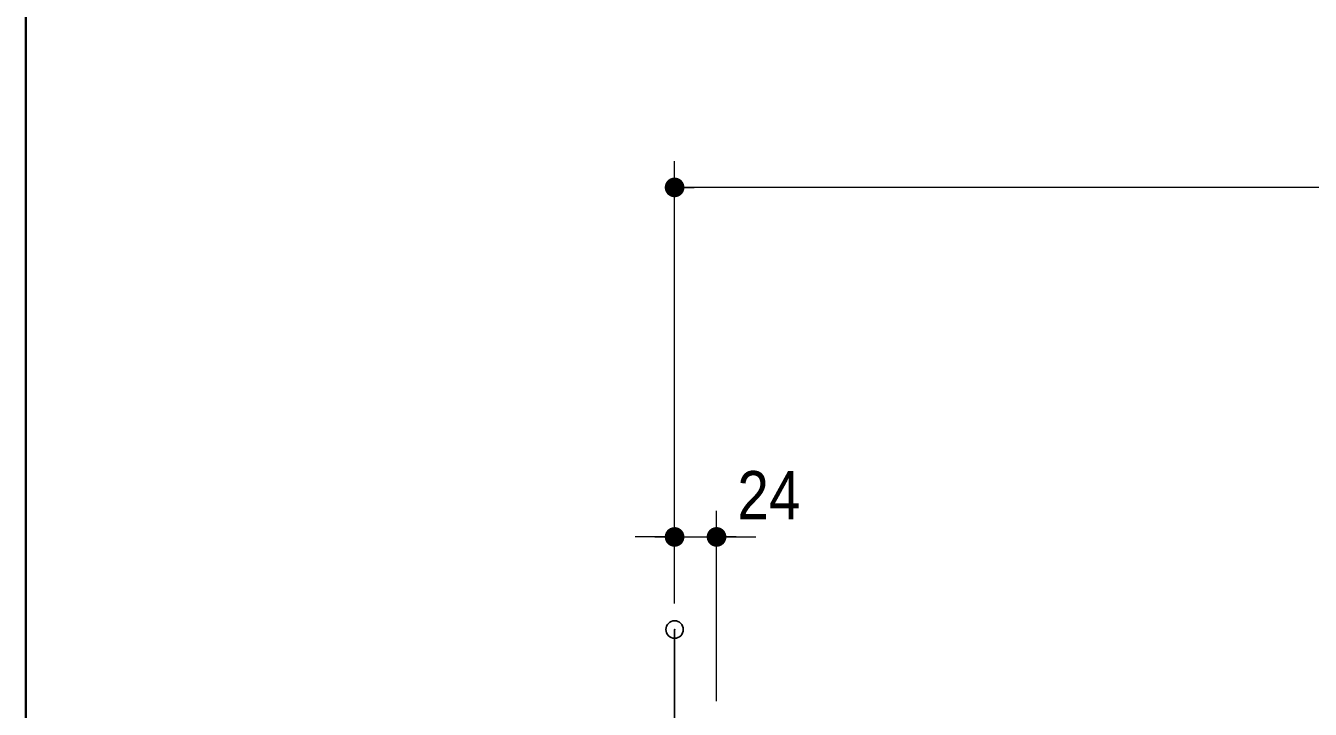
# Model space of a CAD drawing. Units: millimetres, scale not verified. Extents: x -4547 to 4547, y -2305 to 2305.
# Drawn here: x -4341 to -3606, y 671 to 1063 of the extents above; entities that cross this region are included whole.
import ezdxf
from ezdxf.enums import TextEntityAlignment as Align

# ---------------------------------------------------------------- set-up
doc = ezdxf.new("R2010")
doc.units = ezdxf.units.MM
doc.header["$LTSCALE"] = 20
doc.header["$PDMODE"] = 32
doc.header["$PDSIZE"] = 10
for name, color, linetype, lineweight in [('0-0_1図面枠', 7, 'Continuous', 20), ('0-1_3一般', 7, 'Continuous', 15), ('0-2_2寸法-1', 7, 'Continuous', 15), ('0-3_0', 7, 'Continuous', 25), ('0-5_2寸法-2', 7, 'Continuous', 15)]:
    doc.layers.add(name, color=color, linetype=linetype, lineweight=lineweight)
doc.layers.add('0-4_Defpoints', color=7, linetype='Continuous')
doc.styles.add('ＭＳ Ｐゴシック', font='')
doc.styles.get('ＭＳ Ｐゴシック').set_extended_font_data('MS PGothic')

# ---------------------------------------------------------------- blocks, each defined once
blk = doc.blocks.new('グループ-2')
at = {"layer": '0-0_1図面枠', "lineweight": 35}
blk.add_lwpolyline([(-60000, 41550), (60000, 41550), (60000, -41550), (-60000, -41550)], close=True, dxfattribs=at)
blk = doc.blocks.new('図面枠')
at = {"layer": '0-0_1図面枠'}
blk.add_blockref('グループ-2', (0, 0), dxfattribs=at)
blk = doc.blocks.new('グループ-35')
at = {"layer": '0-1_3一般'}
blk.add_line((-52574.5, 14770), (-52574.5, 13710), dxfattribs=at)
blk.add_lwpolyline([(12205.5, 14770), (12205.5, 13710), (-52574.5, 13710), (-52574.5, 14770)], dxfattribs=at)
blk = doc.blocks.new('グループ-40')
at = {"layer": '0-1_3一般'}
blk.add_blockref('グループ-35', (0, 0), dxfattribs=at)
blk = doc.blocks.new('_Dot')
at = {"layer": '0-3_0'}
blk.add_line((-10, 0), (-20, 0), dxfattribs=at)
for points in [[(0, 0), (-10, 0), (-9.92, 1.25)], [(0, 0), (-9.92, -1.25), (-10, 0)], [(0, 0), (-9.92, 1.25), (-9.69, 2.49)], [(0, 0), (-9.69, -2.49), (-9.92, -1.25)], [(0, 0), (-9.69, 2.49), (-9.3, 3.68)], [(0, 0), (-9.3, -3.68), (-9.69, -2.49)], [(0, 0), (-9.3, 3.68), (-8.76, 4.82)], [(0, 0), (-8.76, -4.82), (-9.3, -3.68)], [(0, 0), (-8.76, 4.82), (-8.09, 5.88)], [(0, 0), (-8.09, -5.88), (-8.76, -4.82)], [(0, 0), (-8.09, 5.88), (-7.29, 6.85)], [(0, 0), (-7.29, -6.85), (-8.09, -5.88)], [(0, 0), (-7.29, 6.85), (-6.37, 7.71)], [(0, 0), (-6.37, -7.71), (-7.29, -6.85)], [(0, 0), (-6.37, 7.71), (-5.36, 8.44)], [(0, 0), (-5.36, -8.44), (-6.37, -7.71)], [(0, 0), (-5.36, 8.44), (-4.26, 9.05)], [(0, 0), (-4.26, -9.05), (-5.36, -8.44)], [(0, 0), (-4.26, 9.05), (-3.09, 9.51)], [(0, 0), (-3.09, -9.51), (-4.26, -9.05)], [(0, 0), (-3.09, 9.51), (-1.87, 9.82)], [(0, 0), (-1.87, -9.82), (-3.09, -9.51)], [(0, 0), (-1.87, 9.82), (-0.63, 9.98)], [(0, 0), (-0.63, -9.98), (-1.87, -9.82)], [(0, 0), (-0.63, 9.98), (0.63, 9.98)], [(0, 0), (0.63, -9.98), (-0.63, -9.98)], [(0, 0), (0.63, 9.98), (1.87, 9.82)], [(0, 0), (1.87, 9.82), (3.09, 9.51)], [(0, 0), (3.09, 9.51), (4.26, 9.05)], [(0, 0), (4.26, 9.05), (5.36, 8.44)], [(0, 0), (5.36, 8.44), (6.37, 7.71)], [(0, 0), (6.37, 7.71), (7.29, 6.85)], [(0, 0), (7.29, 6.85), (8.09, 5.88)], [(0, 0), (8.09, 5.88), (8.76, 4.82)], [(0, 0), (8.76, 4.82), (9.3, 3.68)], [(0, 0), (9.3, 3.68), (9.69, 2.49)], [(0, 0), (9.69, 2.49), (9.92, 1.25)], [(0, 0), (9.92, 1.25), (10, 0)], [(0, 0), (1.87, -9.82), (0.63, -9.98)], [(0, 0), (3.09, -9.51), (1.87, -9.82)], [(0, 0), (4.26, -9.05), (3.09, -9.51)], [(0, 0), (5.36, -8.44), (4.26, -9.05)], [(0, 0), (6.37, -7.71), (5.36, -8.44)], [(0, 0), (7.29, -6.85), (6.37, -7.71)], [(0, 0), (8.09, -5.88), (7.29, -6.85)], [(0, 0), (8.76, -4.82), (8.09, -5.88)], [(0, 0), (9.3, -3.68), (8.76, -4.82)], [(0, 0), (9.69, -2.49), (9.3, -3.68)], [(0, 0), (9.92, -1.25), (9.69, -2.49)], [(0, 0), (10, 0), (9.92, -1.25)]]:
    blk.add_solid(points, dxfattribs=at)

msp = doc.modelspace()

# ---------------------------------------------------------------- linework, layer by layer
at = {"layer": '0-2_2寸法-1'}
for p, q in [((-3969.35, 785.11), (-3969.35, 985.11)), ((-741.6, 970.11), (-3958.09, 970.11))]:
    msp.add_line(p, q, dxfattribs=at)
at = {"layer": '0-4_Defpoints'}
for p in [(-3969.35, 970.11), (-3969.35, 770.11), (-3945.35, 770.11), (-3969.35, 717.11)]:
    msp.add_point(p, dxfattribs=at)
at = {"layer": '0-5_2寸法-2'}
for p, q in [((-3969.35, 732.11), (-3969.35, 785.11)), ((-3945.35, 676.11), (-3945.35, 785.11)), ((-3980.6, 770.11), (-3991.86, 770.11)), ((-3969.35, 770.11), (-3945.35, 770.11)), ((-3934.09, 770.11), (-3922.84, 770.11))]:
    msp.add_line(p, q, dxfattribs=at)

# ---------------------------------------------------------------- block references
at = {"layer": '0-0_1図面枠', "xscale": 0.05, "yscale": 0.05}
msp.add_blockref('図面枠', (-1340.62, -21.39), dxfattribs=at)
at = {"layer": '0-1_3一般', "xscale": 0.05, "yscale": 0.05}
msp.add_blockref('グループ-40', (-1340.62, -21.39), dxfattribs=at)
at = {"layer": '0-2_2寸法-1', "xscale": 0.5627563, "yscale": 0.5627563, "rotation": 180}
msp.add_blockref('_Dot', (-3969.35, 970.11), dxfattribs=at)
at = {"layer": '0-5_2寸法-2', "xscale": 0.5627563, "yscale": 0.5627563}
msp.add_blockref('_Dot', (-3969.35, 770.11), dxfattribs=at)
at = {"layer": '0-5_2寸法-2', "xscale": 0.5627563, "yscale": 0.5627563, "rotation": 180}
msp.add_blockref('_Dot', (-3945.35, 770.11), dxfattribs=at)

# ---------------------------------------------------------------- texts
at = {"layer": '0-5_2寸法-2', "style": 'ＭＳ Ｐゴシック', "width": 0.9}
msp.add_text('24', height=27.57, dxfattribs=at).set_placement((-3933.44, 771.97), align=Align.BOTTOM_LEFT)

doc.saveas('drawing.dxf')
